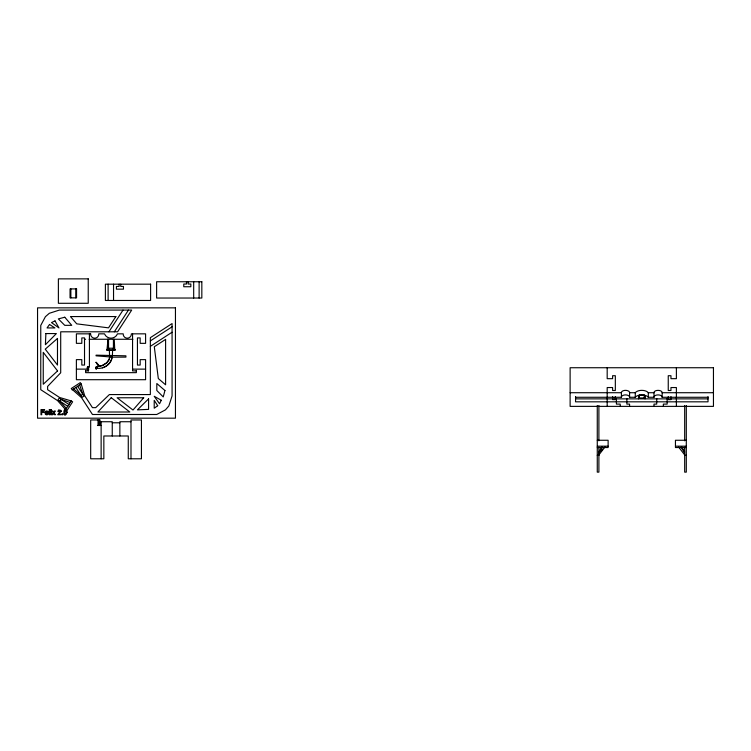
<?xml version="1.0" encoding="UTF-8"?>
<svg xmlns="http://www.w3.org/2000/svg" width="751" height="751" viewBox="0 0 751 751"><rect width="100%" height="100%" fill="white"/><g stroke="black" fill="none" stroke-linecap="round" stroke-linejoin="round"><path stroke-width="1.13" d="M101.132 458.786L101.132 421.733L112.256 421.733L112.256 435.984M109.853 356.171C108.238 355.965 111.42 356.894 112.115 355.824L112.021 357.185L109.824 356.978L109.843 355.824L109.008 359.72L106.464 362.949L102.361 365.399L96.062 367.126L96.062 368.919L97.264 368.3C103.666 369.192 110.566 364.338 111.946 358.02M114.246 339.264L114.79 350.398L107.186 350.398L107.825 339.264M107.318 350.398L107.731 339.264M107.524 350.398L107.825 348.22L107.318 349.853M107.646 350.398L107.947 348.22L107.797 350.398M107.966 350.398L108.106 348.22L107.797 349.853M108.144 350.398L108.313 348.22L108.341 350.398M113.636 350.398L113.664 348.22L114.011 350.398M112.387 355.824L112.594 350.398M112.077 357.176L125.915 357.119L125.915 355.824L96.062 355.167L96.062 355.824L109.815 356.903M638.528 396.594L638.622 396.068A2.037 1.709 0 0 1 639.345 395.223L644.227 395.223A2.037 1.709 0 0 1 644.227 397.955L639.345 397.955A2.037 1.709 0 0 1 638.528 396.594L638.528 398.865M108.341 349.853L108.548 348.22M112.077 357.119C111.646 362.339 107.271 366.479 102.389 367.83M106.952 362.761L109.28 359.288M97.208 366.704L97.264 368.3M107.966 349.853L108.313 348.22M109.552 358.321L109.721 357.607M107.524 349.853L107.947 348.22M107.759 348.22L107.186 349.853L114.79 349.853L114.246 348.22L107.731 348.22L107.186 350.398M103.112 365.296L106.961 362.695M102.211 365.643L103.15 365.211M598.894 451.877L601.898 446.911M598.894 453.06L602.49 447.098M108.923 331.801L123.023 310.079M114.349 331.801L128.449 310.079M65.356 410.046L71.27 400.94L72.631 401.823L66.717 410.928L57.564 400.612L40.761 389.694L40.761 325.427L45.398 316.706L49.313 313.298L59.338 310.079L131.688 310.079L117.588 331.801L60.7 331.801L60.7 372.778L47.604 386.436L47.604 389.694L59.601 397.486L71.27 400.94M600.941 451.051L602.311 449.276M598.894 454.909L605.043 446.901M72.105 389.91L81.211 383.996L80.329 382.625L71.223 388.539L81.549 397.692L92.457 414.496L156.724 414.496L165.445 409.868L168.853 405.953L172.073 395.918L172.073 323.568L150.35 337.678L150.35 394.566L109.374 394.566L95.715 407.652L92.457 407.652L84.675 395.664L81.211 383.996M150.35 340.907L172.073 326.807M150.35 346.342L172.073 332.233M97.245 368.225L96.062 368.919L97.198 367.981L96.062 368.563L97.17 367.765L96.062 368.215L97.161 367.69L96.053 367.408L97.161 367.098L96.053 367.267L97.189 366.835L96.062 367.126M102.249 365.559L99.695 366.188L96.062 362.292L98.559 366.404M96.062 367.999L97.161 367.69M97.442 420.288L99.883 420.006L99.883 425.488M101.132 421.733L99.601 421.79L99.601 425.488M84.525 339.264L85.614 339.264M89.106 339.264L132.871 339.264M88.505 367.126C89.444 373.444 86.769 370.159 87.388 367.126L89.416 367.126L89.416 333.838M76.386 369.126L87.388 369.126M132.561 369.126L145.591 369.126M85.614 370.891L88.505 370.891M136.363 370.891L132.561 370.891L132.561 333.838M570.122 392.717L621.424 392.717A4.084 2.225 0 0 1 625.499 390.351A4.084 2.225 0 0 1 629.573 392.717L635.271 392.717A7.059 3.839 0 0 1 641.786 390.351A7.059 3.839 0 0 1 648.301 392.717L653.999 392.717A4.084 2.225 0 0 1 658.073 390.351A4.084 2.225 0 0 1 662.147 392.717L713.45 392.717M575.548 397.27L621.424 397.27A4.084 2.225 0 0 1 625.499 394.904A4.084 2.225 0 0 1 629.573 397.27L635.271 397.27A7.059 3.839 0 0 1 641.786 394.904A7.059 3.839 0 0 1 648.301 397.27L653.999 397.27A4.084 2.225 0 0 1 658.073 394.904A4.084 2.225 0 0 1 662.147 397.27L708.024 397.27M575.548 398.865L708.024 398.865M99.883 419.969L90.683 419.969L90.683 458.786L103.845 458.786L103.845 435.984L128.271 435.984L128.271 458.786L141.432 458.786L141.432 419.969L130.993 419.969L130.993 458.786M130.993 421.733L119.86 421.733L119.86 435.984M112.256 422.785L119.86 422.785M97.442 425.488L101.132 425.488M597.27 440.264L608.122 440.264L608.122 447.54L597.27 447.54M686.301 440.264L675.449 440.264L675.449 447.54L686.301 447.54M597.27 446.178L608.122 446.178M675.449 446.178L686.301 446.178M597.27 455.331L598.894 455.331M684.677 455.331L686.301 455.331M70.247 402.498L61.019 399.335L59.836 401.156L66.37 408.478M68.961 404.489L59.169 398.133L57.987 399.954L67.778 406.31M73.673 388.896L80.995 395.42L82.817 394.237L79.653 385.01M96.062 362.292L99.367 366.263M678.528 446.901L684.677 454.909M77.663 386.296L84.018 396.087L82.197 397.27L75.842 387.478M681.683 446.911L684.677 451.877M681.082 447.098L684.677 453.06M114.452 350.398L114.03 348.22L114.565 350.398M114.011 349.853L113.87 348.22L114.321 349.853M114.03 348.22L114.452 349.853M114.565 349.853L114.152 348.22L114.772 350.398M113.87 348.22L114.18 350.398M113.429 348.22L113.636 349.853M113.664 348.22L113.833 350.398M109.364 350.398L109.571 355.824M708.024 396.594L708.024 401.823L575.548 401.823L575.548 396.594M686.301 405.512L686.301 472.135L684.677 472.135L684.677 447.258M684.677 405.512L684.677 440.818M676.388 367.737L676.388 378.673L670.962 378.673L670.962 375.716L668.249 375.716L668.249 390.501L670.962 390.501L670.962 387.544L676.388 387.544L676.388 406.375M670.962 396.594L670.962 399.607L668.249 399.607L668.249 396.594M667.16 398.49L667.16 404.104L663.358 404.104L663.358 406.375M662.147 392.717L662.147 397.27M656.712 398.499L656.712 404.104L653.999 404.104L653.999 406.375M653.999 392.717L653.999 397.27M648.301 392.717L648.301 397.27M645.043 396.594L645.043 398.865M644.227 395.026L644.227 397.955M639.345 395.026L639.345 397.955M635.271 392.717L635.271 397.27M629.573 392.717L629.573 397.27M629.573 406.375L629.573 404.104L626.86 404.104L626.86 398.499M621.424 392.717L621.424 397.27M620.213 406.375L620.213 404.104L616.411 404.104L616.411 398.49M615.332 396.594L615.332 399.607L612.609 399.607L612.609 396.594M607.183 367.737L607.183 378.673L612.609 378.673L612.609 375.716L615.332 375.716L615.332 390.501L612.609 390.501L612.609 387.544L607.183 387.544L607.183 406.375M598.894 405.512L598.894 440.818M598.894 447.258L598.894 472.135L597.27 472.135L597.27 405.512M199.118 281.747L199.118 298.034M193.683 281.747L193.683 298.034M188.116 281.747L188.116 284.019L190.829 284.019L190.829 286.741L183.77 286.741L183.77 284.019L186.483 284.019L186.483 281.747M136.363 370.346L136.363 372.656L85.614 372.656L85.614 370.346M120.742 284.178L120.742 286.45L123.455 286.45L123.455 289.163L116.405 289.163L116.405 286.45L119.118 286.45L119.118 284.178M113.542 284.178L113.542 300.466M113.429 339.264L113.429 350.398M108.548 339.264L108.548 350.398M108.116 284.178L108.116 300.466M100.09 421.762L100.09 425.488M99.245 420.053L99.245 425.488M98.625 420.109L98.625 425.488M98.024 420.194L98.024 425.488M88.214 367.126L88.214 370.665M87.933 367.126L87.933 370.384M87.698 367.126L87.698 370.093M87.426 367.126L87.529 369.783M75.748 288.91L75.748 297.865M70.866 288.91L70.866 297.865M66.473 412.243C64.502 418.851 64.107 405.784 66.473 412.243M67.149 412.215C62.849 422.297 62.831 402.452 67.149 412.215M45.886 333.566L45.398 344.728L56.381 333.566L45.886 333.566M45.041 412.496L45.285 414.073L46.346 414.824L47.585 414.665L48.383 413.557L46.487 414.289L45.689 413.059L48.43 413.059C49.031 410.675 45.191 410.102 45.041 412.496M61.188 411.201L58.428 414.13L61.16 414.13L61.16 414.73L57.724 414.73C59.104 413.238 61.601 408.544 58.484 411.492L57.846 411.492L58.653 409.886L60.962 410.403A1.511 1.511 0 0 1 61.188 411.201M45.792 412.111L45.708 412.552C49.482 413.951 46.975 409.99 45.792 412.111M164.938 390.511L163.249 396.922L156.818 390.511L156.818 383.517L164.938 390.511M161.268 400.255L159.559 403.766L154.218 396.293L161.268 400.255M53.668 413.322L52.767 414.73L51.969 414.73L53.283 412.806L52.035 410.985L52.852 410.985L53.706 412.299L54.579 410.985L55.349 411.004L54.081 412.806L55.405 414.73L54.598 414.73L53.668 413.322M115.861 316.565L108.519 327.858L76.724 323.841L70.453 316.565L115.861 316.565M49.528 324.451L47.05 327.934L54.917 327.934L49.528 324.451M143.694 397.777L132.993 410.027L117.118 397.777L143.694 397.777M111.242 397.692L97.902 412.008L129.792 412.008L111.242 397.692M148.585 398.875L137.433 409.868L148.585 409.379L148.585 398.875M57.564 370.919L43.248 384.249L43.248 352.36L57.564 370.919M57.48 338.457L45.238 349.159L57.48 365.033L57.48 338.457M157.701 405.728L154.218 408.215L154.218 400.349L157.701 405.728M165.595 339.405L154.293 346.737L158.311 378.532L165.595 384.812L165.595 339.405M55.001 320.884L51.5 322.592L58.963 327.934L55.001 320.884M64.755 317.222L58.343 318.903L64.755 325.333L71.739 325.333L64.755 317.222M88.233 278.865L58.381 278.865L58.381 303.291L88.233 303.291L88.233 278.865M201.831 281.747L156.621 281.747L156.621 298.034L201.831 298.034L201.831 281.747M150.604 284.178L105.393 284.178L105.393 300.466L150.604 300.466L150.604 284.178M76.564 288.91L70.05 288.91L70.05 297.865L76.564 297.865L76.564 288.91M175.452 307.854L37.55 307.854L37.55 418.176L175.452 418.176L175.452 307.854M90.627 333.838L76.386 333.838L76.386 343.338L81.812 343.338L81.812 337.912L84.525 337.912L84.525 365.052L81.812 365.052L81.812 359.626L76.386 359.626L76.386 379.706L145.591 379.706L145.591 359.626L140.165 359.626L140.165 365.052L137.442 365.052L137.442 337.912L140.165 337.912L140.165 343.338L145.591 343.338L145.591 333.838L131.35 333.838A4.084 4.084 0 0 1 127.276 338.185A4.084 4.084 0 0 1 123.202 333.838L117.503 333.838A7.059 7.059 0 0 1 104.473 333.838L98.775 333.838A4.084 4.084 0 0 1 94.701 338.185A4.084 4.084 0 0 1 90.627 333.838M713.45 367.737L570.122 367.737L570.122 406.375L713.45 406.375L713.45 367.737M44.562 409.586L40.995 409.586L40.995 414.73L41.69 414.73L41.69 412.393L44.215 412.393L44.215 411.783L41.69 411.783L41.69 410.215L44.562 410.215L44.562 409.586M49.857 409.586L49.228 409.586L49.228 414.73L49.857 414.73L49.857 409.586M51.434 409.586L50.796 409.586L50.796 410.299L51.434 410.299L51.434 409.586M51.434 411.004L50.796 411.004L50.796 414.73L51.434 414.73L51.434 411.004M62.831 413.961L62.098 413.961L62.098 414.73L62.831 414.73L62.831 413.961M114.772 349.853L114.218 348.22L114.725 349.853"/></g></svg>
